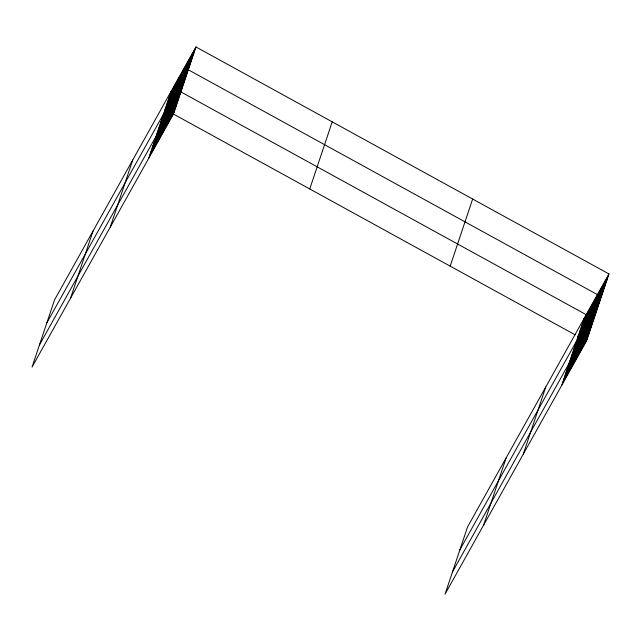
<?xml version="1.0" encoding="UTF-8"?>
<svg xmlns="http://www.w3.org/2000/svg" width="641" height="641" viewBox="0 0 641 641"><rect width="100%" height="100%" fill="white"/><g stroke="black" fill="none" stroke-linecap="round" stroke-linejoin="round"><path stroke-width="0.96" d="M70.574 298.129L93.041 231.016M110.268 227.114L132.735 160.002M148.792 158.183L171.259 91.07M195.914 46.945L54.517 299.948L32.05 367.061L173.447 114.058L195.914 46.945L608.95 273.939L586.483 341.052L445.086 594.055L467.553 526.942L608.95 273.939M309.747 188.967L332.214 121.854M450.182 266.143L472.649 199.031M483.61 525.123L506.078 458.011M523.296 454.1L545.763 386.988M561.82 385.177L584.288 318.064M170.562 93.145L195.225 49.02M169.865 95.221L194.527 51.096M169.176 97.288L193.83 53.171M168.479 99.363L193.141 55.246M167.782 101.438L192.444 57.321M167.093 103.513L191.747 59.397M166.396 105.589L191.058 61.464M165.699 107.664L190.361 63.539M165.009 109.739L189.664 65.614M164.312 111.814L188.975 67.69M46.881 322.768L188.278 69.765L601.314 296.759L459.909 549.762M162.942 115.901L187.605 71.776M162.269 117.912L186.932 73.795M161.596 119.923L186.251 75.806M160.923 121.942L185.578 77.817M160.25 123.953L184.904 79.829M159.577 125.965L184.231 81.848M158.896 127.984L183.558 83.859M158.223 129.995L182.885 85.87M157.55 132.006L182.212 87.889M156.877 134.017L181.539 89.9M39.462 344.914L180.866 91.911L593.895 318.906L452.498 571.908M155.531 138.047L180.185 93.923M154.858 140.059L179.512 95.942M154.185 142.078L178.839 97.953M153.503 144.089L178.166 99.964M152.83 146.1L177.493 101.983M152.157 148.111L176.82 103.994M151.484 150.13L176.147 106.005M150.811 152.141L175.474 108.017M150.138 154.152L174.793 110.036M149.465 156.172L174.12 112.047M583.598 320.131L608.253 276.015M582.901 322.207L607.564 278.09M582.204 324.282L606.867 280.165M581.515 326.357L606.17 282.232M580.818 328.432L605.481 284.308M580.121 330.508L604.784 286.383M579.432 332.583L604.086 288.458M578.735 334.658L603.397 290.533M578.038 336.733L602.7 292.608M577.349 338.801L602.003 294.684M575.979 342.895L600.633 298.77M575.306 344.906L599.96 300.781M574.632 346.917L599.287 302.8M573.959 348.928L598.614 304.812M573.278 350.947L597.941 306.823M572.605 352.959L597.268 308.834M571.932 354.97L596.595 310.853M571.259 356.989L595.922 312.864M570.586 359L595.249 314.875M569.913 361.011L594.568 316.894M568.567 365.041L593.221 320.917M567.886 367.053L592.548 322.928M567.213 369.064L591.875 324.947M566.54 371.083L591.202 326.958M565.867 373.094L590.529 328.969M565.194 375.105L589.856 330.988M564.521 377.116L589.175 333M563.848 379.135L588.502 335.011M563.175 381.147L587.829 337.022M562.502 383.158L587.156 339.041M173.447 114.058L575.121 334.81M577.557 336.148L586.483 341.052"/></g></svg>
